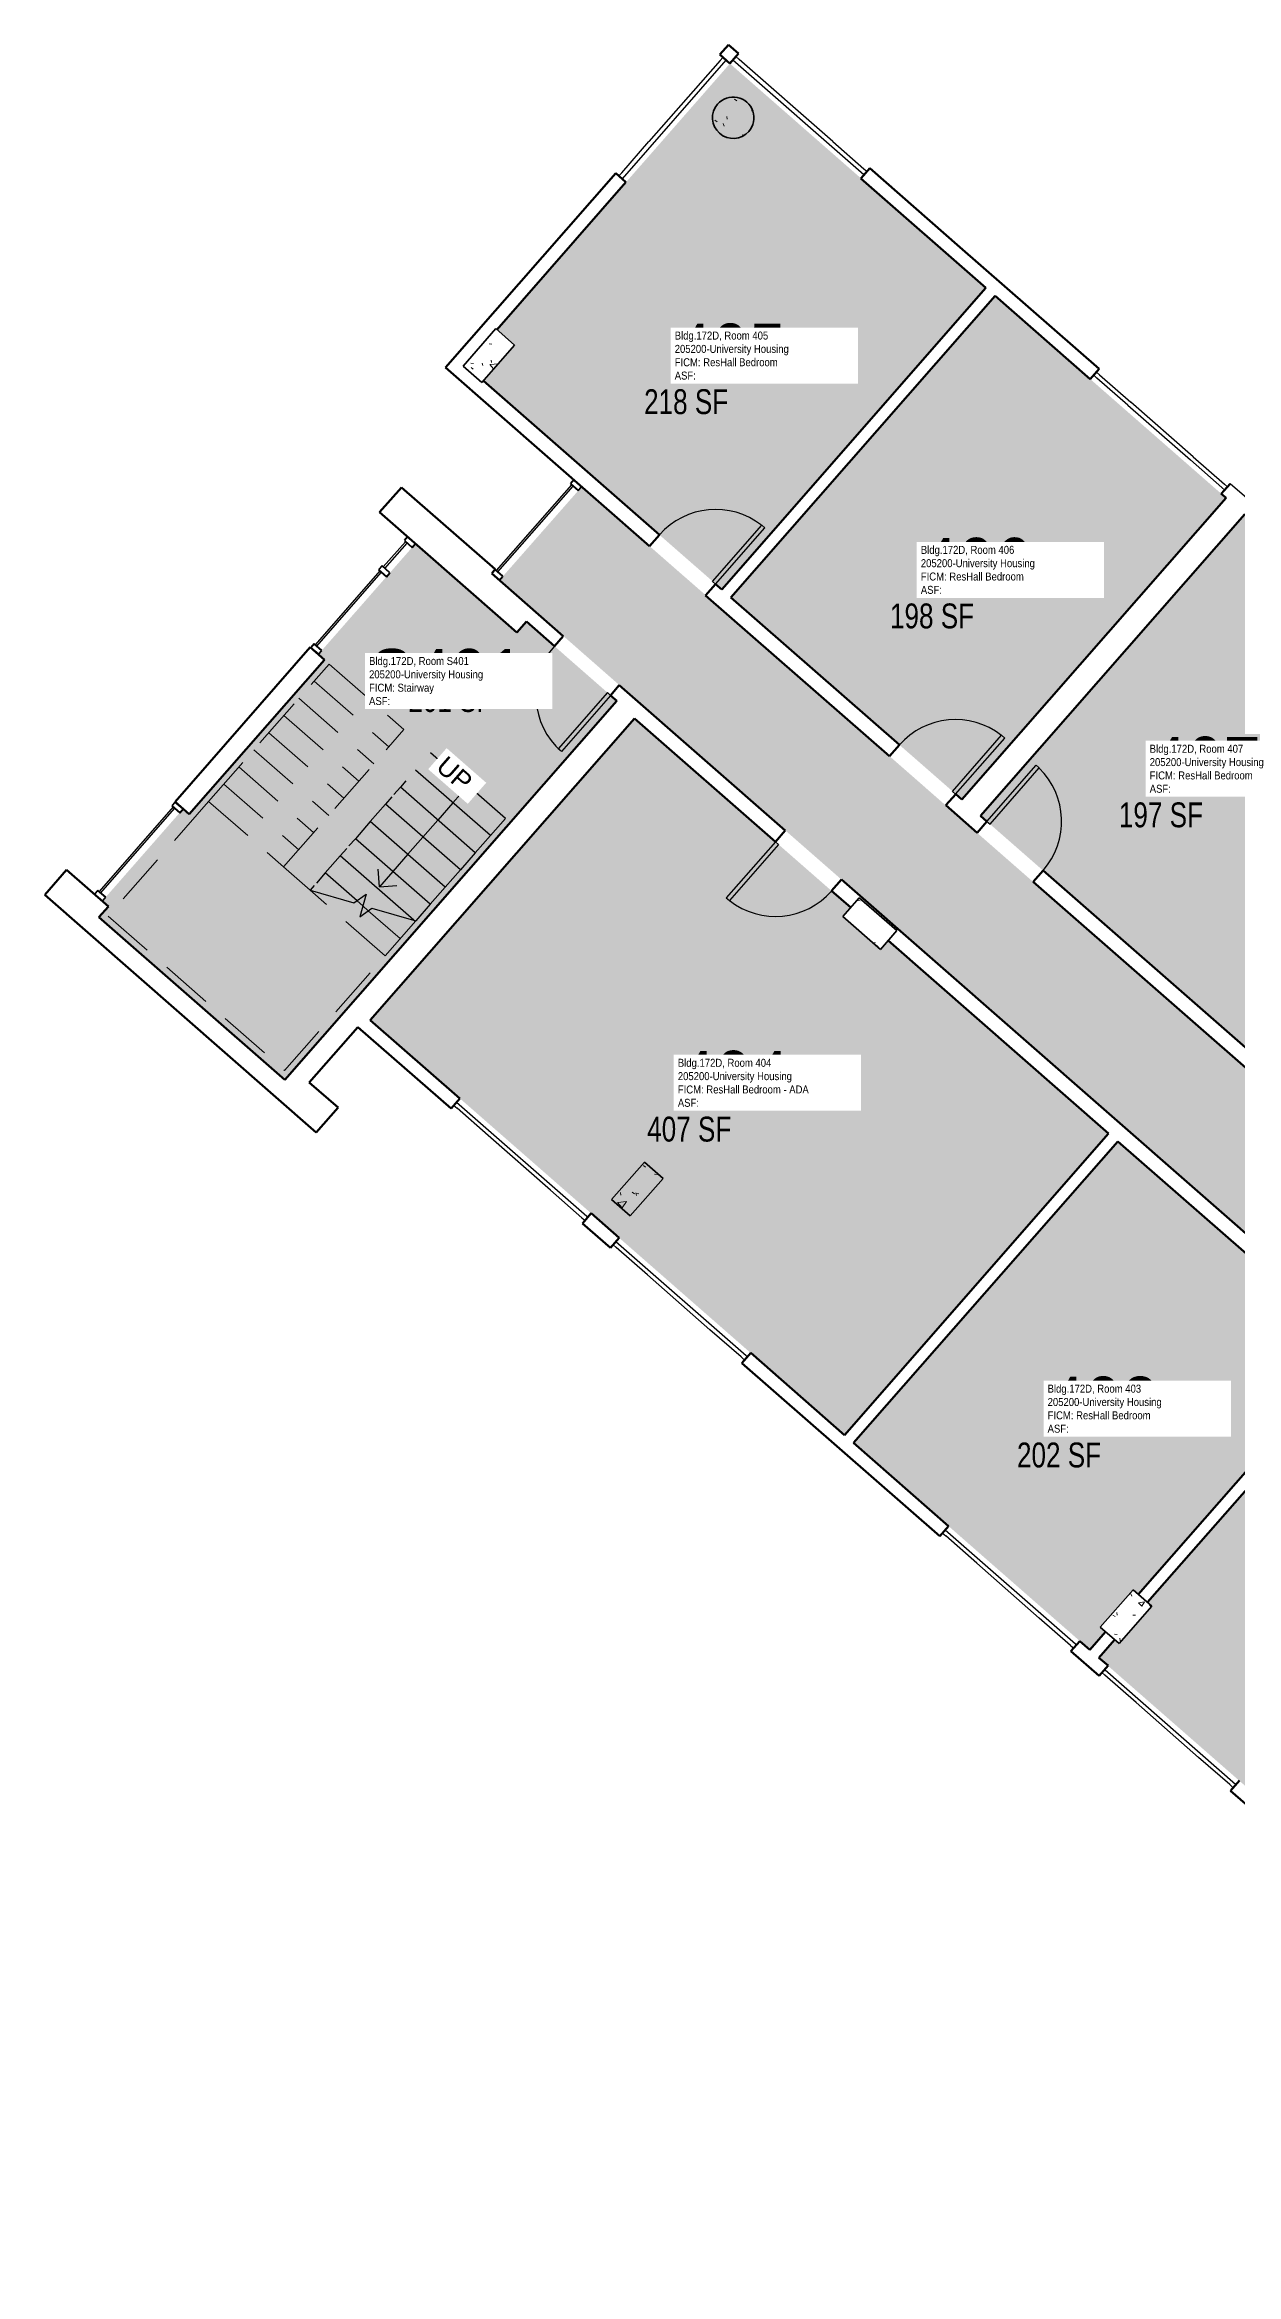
# Model space of a CAD drawing. Header units: inches. Extents: x 69237155 to 69239788, y 27657308 to 27659623.
# Drawn here: x 69237155 to 69237729, y 27658548 to 27659623 of the extents above; entities that cross this region are included whole.
import ezdxf
from ezdxf.enums import TextEntityAlignment as Align

# ---------------------------------------------------------------- set-up
doc = ezdxf.new("R2010")
doc.units = ezdxf.units.IN
doc.header["$LTSCALE"] = 100
doc.header["$MEASUREMENT"] = 0
doc.linetypes.add('DASHED2', pattern=[0.375, 0.25, -0.125])
for name, color, linetype in [('A-COLS', 5, 'CONTINUOUS'), ('A-DOOR', 2, 'CONTINUOUS'), ('A-FLOR', 3, 'CONTINUOUS'), ('A-GLAZ', 1, 'CONTINUOUS'), ('A-IDEN-RNUM', 7, 'CONTINUOUS'), ('A-IDEN-SNUM', 4, 'CONTINUOUS'), ('A-IDEN-VNUM', 4, 'CONTINUOUS'), ('A-WALL', 5, 'CONTINUOUS'), ('AREA-TEXT', 3, 'CONTINUOUS'), ('Rooms-Category-Color', 7, 'CONTINUOUS'), ('Rooms-College-Color', 7, 'CONTINUOUS'), ('Rooms-Department-Color', 7, 'CONTINUOUS'), ('Rooms-Division-Color', 7, 'CONTINUOUS'), ('Rooms-Information', 7, 'CONTINUOUS')]:
    doc.layers.add(name, color=color, linetype=linetype)
doc.styles.add('Arial', font='arial.ttf')
doc.styles.add('CP_AREA', font='arial.ttf', dxfattribs={"height": 15})
doc.styles.add('CP_ROOMSNUMBER', font='arial.ttf', dxfattribs={"height": 1})
doc.styles.add('CP_ROOMVNUMBER', font='arial.ttf', dxfattribs={"width": 0.85, "height": 0.075})
pattern_1 = [(8.793, (69237985.663, 27658391.62), (19.1337, -19.9577), [2.88, -31.68]), (313.793, (69237985.663, 27658391.62), (15.0201, 25.2405), [2.304, -25.344]), (59.244, (69237987.258, 27658389.956), (34.1539, 5.28216), [2.448, -26.924]), (4.977, (69237990.723, 27658397.397), (26.6445, -31.7803), [4.32, -47.52]), (55.429, (69237992.943, 27658394.75), (51.6444, 4.4977), [3.671, -40.386]), (309.977, (69237990.723, 27658397.397), (51.6445, 4.4976), [3.456, -38.016]), (339.793, (69237992.347, 27658393.423), (7.059, -26.7316), [2.88, -31.68]), (284.793, (69237992.347, 27658393.423), (25.3737, 14.7939), [2.304, -25.344]), (30.244, (69237992.935, 27658391.195), (32.4325, -11.93826), [2.448, -26.924]), (356.2929, (69237985.663, 27658391.619), (8.77226, 9.3093), [1.267, -23.77, 1.267, -24.461, -25.44]), (356.2929, (69237985.663, 27658391.619), (8.77226, 9.3093), [-50.765, 1.267, -24.173]), (326.2929, (69237985.663, 27658391.619), (17.57708, 4.7394), [1.267, -13.402, 1.267, -23.194, -9.696]), (326.2929, (69237985.663, 27658391.619), (17.57708, 4.7394), [-39.13, 1.267, -8.429]), (286.2929, (69237979.221, 27658397.26), (14.85184, -14.15585), [1.267, -8.333, 1.267, -28.685, -39.744]), (286.2929, (69237979.221, 27658397.26), (14.85184, -14.15585), [-39.552, 1.267, -38.477]), (276.293, (69237976.332, 27658399.79), (19.3809, -11.8611), [1.267, -11.213, 1.267, -18.624, -28.224]), (276.293, (69237976.332, 27658399.79), (19.3809, -11.8611), [-32.371, 1.267, -26.957])]

# ---------------------------------------------------------------- blocks, each defined once
blk = doc.blocks.new('Single-Flush Vision - 36_ x 84_ - 90 MIN-2696930-LEVEL 4')
at = {"layer": 'A-DOOR'}
for p, q in [((16, -3.25), (16, -39.25)), ((18, -3.25), (16, -3.25)), ((18, -3.25), (18, -39.25)), ((18, -39.25), (16, -39.25))]:
    blk.add_line(p, q, dxfattribs=at)
at = {"layer": 'A-DOOR', "lineweight": 25}
blk.add_arc((18, -3.25), 36, 180, 270, dxfattribs=at)
blk = doc.blocks.new('08_Single-Flush - 08 Door_Single-Flush  3_-0_ x 7_-0_-5934603-LEVEL 4')
at = {"layer": 'A-DOOR', "color": 7}
for p, q in [((16, 3.6), (16, 39.6)), ((18, 39.6), (16, 39.6)), ((18, 3.6), (18, 39.6)), ((18, 3.6), (16, 3.6))]:
    blk.add_line(p, q, dxfattribs=at)
at = {"layer": 'A-DOOR', "lineweight": 25}
blk.add_arc((18, 3.6), 36, 93.1847, 180, dxfattribs=at)
blk = doc.blocks.new('08_Single-Flush - 08 Door_Single-Flush  3_-0_ x 7_-0_-5934602-LEVEL 4')
at = {"layer": 'A-DOOR', "color": 7}
for p, q in [((16, -3.6), (16, -39.6)), ((18, -3.6), (16, -3.6)), ((18, -3.6), (18, -39.6)), ((18, -39.6), (16, -39.6))]:
    blk.add_line(p, q, dxfattribs=at)
at = {"layer": 'A-DOOR', "lineweight": 25}
blk.add_arc((18, -3.6), 36, 180, 266.8153, dxfattribs=at)

msp = doc.modelspace()

# ---------------------------------------------------------------- hatches: boundary and pattern name
at = {"layer": 'A-COLS', "lineweight": 5}
h = msp.add_hatch(dxfattribs=at)
h.set_pattern_fill('FP_28', color=256, angle=-41.2071, style=0, pattern_type=2)
h.set_pattern_definition([(8.793, (69237985.663, 27658391.618), (19.13368, -19.9577), [2.88, -31.68]), (313.793, (69237985.663, 27658391.618), (15.02014, 25.2405), [2.304, -25.344]), (59.244, (69237987.258, 27658389.955), (34.1539, 5.28216), [2.448, -26.924]), (4.977, (69237990.722, 27658397.396), (26.6445, -31.7803), [4.32, -47.52]), (55.429, (69237992.944, 27658394.748), (51.6444, 4.4977), [3.671, -40.386]), (309.977, (69237990.72, 27658397.396), (51.6445, 4.4976), [3.456, -38.016]), (339.793, (69237992.346, 27658393.422), (7.059, -26.7316), [2.88, -31.68]), (284.793, (69237992.346, 27658393.422), (25.37374, 14.7939), [2.304, -25.344]), (30.244, (69237992.935, 27658391.194), (32.4325, -11.93826), [2.448, -26.924]), (356.2929, (69237985.663, 27658391.618), (8.772256, 9.3093), [1.267, -23.77, 1.267, -24.461, -25.44]), (356.2929, (69237985.663, 27658391.618), (8.772256, 9.3093), [-50.765, 1.267, -24.173]), (326.2929, (69237985.663, 27658391.618), (17.57708, 4.7394), [1.267, -13.402, 1.267, -23.194, -9.696]), (326.2929, (69237985.663, 27658391.618), (17.57708, 4.7394), [-39.13, 1.267, -8.429]), (286.2929, (69237979.22, 27658397.26), (14.85184, -14.15585), [1.267, -8.333, 1.267, -28.685, -39.744]), (286.2929, (69237979.22, 27658397.26), (14.85184, -14.15585), [-39.552, 1.267, -38.477]), (276.2929, (69237976.331, 27658399.79), (19.3809, -11.8611), [1.267, -11.213, 1.267, -18.624, -28.224]), (276.2929, (69237976.331, 27658399.79), (19.3809, -11.8611), [-32.371, 1.267, -26.957])])
h.paths.add_polyline_path([(69237481.1, 27659579.5), (69237482.9, 27659578.5), (69237484.9, 27659577.9), (69237487, 27659577.7), (69237489.1, 27659578), (69237491, 27659578.6), (69237492.8, 27659579.7), (69237494.4, 27659581.1), (69237495.6, 27659582.8), (69237496.4, 27659584.7), (69237496.8, 27659586.8), (69237496.8, 27659588.9), (69237496.3, 27659590.9), (69237495.4, 27659592.8), (69237494.2, 27659594.5), (69237492.6, 27659595.9), (69237490.8, 27659596.9), (69237488.8, 27659597.5), (69237486.7, 27659597.7), (69237484.6, 27659597.5), (69237482.7, 27659596.8), (69237480.9, 27659595.7), (69237479.3, 27659594.3), (69237478.1, 27659592.6), (69237477.3, 27659590.7), (69237476.9, 27659588.6), (69237476.9, 27659586.5), (69237477.4, 27659584.5), (69237478.3, 27659582.6), (69237479.5, 27659580.9)], flags=0)
h = msp.add_hatch(dxfattribs=at)
h.set_pattern_fill('FP_29', color=256, angle=-41.2071, style=0, pattern_type=2)
h.set_pattern_definition([(8.793, (69237985.663, 27658391.619), (19.13368, -19.9577), [2.88, -31.68]), (313.793, (69237985.663, 27658391.619), (15.02014, 25.2405), [2.304, -25.344]), (59.244, (69237987.257, 27658389.955), (34.1539, 5.28216), [2.448, -26.924]), (4.977, (69237990.723, 27658397.396), (26.6445, -31.7803), [4.32, -47.52]), (55.429, (69237992.943, 27658394.748), (51.6444, 4.4977), [3.671, -40.386]), (309.977, (69237990.723, 27658397.396), (51.6445, 4.4976), [3.456, -38.016]), (339.793, (69237992.347, 27658393.422), (7.059, -26.7316), [2.88, -31.68]), (284.793, (69237992.347, 27658393.422), (25.37374, 14.7939), [2.304, -25.344]), (30.244, (69237992.935, 27658391.195), (32.4325, -11.93826), [2.448, -26.924]), (356.2929, (69237985.663, 27658391.619), (8.772256, 9.3093), [1.267, -23.77, 1.267, -24.461, -25.44]), (356.2929, (69237985.663, 27658391.619), (8.772256, 9.3093), [-50.765, 1.267, -24.173]), (326.2929, (69237985.663, 27658391.619), (17.57708, 4.7394), [1.267, -13.402, 1.267, -23.194, -9.696]), (326.2929, (69237985.663, 27658391.619), (17.57708, 4.7394), [-39.13, 1.267, -8.429]), (286.2929, (69237979.221, 27658397.26), (14.85184, -14.15585), [1.267, -8.333, 1.267, -28.685, -39.744]), (286.2929, (69237979.221, 27658397.26), (14.85184, -14.15585), [-39.552, 1.267, -38.477]), (276.2929, (69237976.332, 27658399.79), (19.3809, -11.8611), [1.267, -11.213, 1.267, -18.624, -28.224]), (276.2929, (69237976.332, 27658399.79), (19.3809, -11.8611), [-32.371, 1.267, -26.957])])
h.paths.add_polyline_path([(69237356.7, 27659467.9), (69237365.7, 27659460), (69237381.5, 27659478.1), (69237372.5, 27659486), (69237357.1, 27659468.4)], flags=0)
h = msp.add_hatch(dxfattribs=at)
h.set_pattern_fill('FP_19', color=256, angle=48.7929, style=0, pattern_type=2)
h.set_pattern_definition([(8.793, (69237985.663, 27658391.62), (19.1337, -19.9577), [2.88, -31.68]), (313.793, (69237985.663, 27658391.62), (15.0201, 25.2405), [2.304, -25.344]), (59.244, (69237987.258, 27658389.956), (34.1539, 5.28216), [2.448, -26.924]), (4.977, (69237990.723, 27658397.397), (26.6445, -31.7803), [4.32, -47.52]), (55.429, (69237992.943, 27658394.75), (51.6444, 4.4977), [3.671, -40.386]), (309.977, (69237990.723, 27658397.397), (51.6445, 4.4976), [3.456, -38.016]), (339.793, (69237992.347, 27658393.423), (7.059, -26.7316), [2.88, -31.68]), (284.793, (69237992.347, 27658393.423), (25.3737, 14.7939), [2.304, -25.344]), (30.244, (69237992.935, 27658391.195), (32.4325, -11.93826), [2.448, -26.924]), (356.2929, (69237985.663, 27658391.619), (8.77226, 9.3093), [1.267, -23.77, 1.267, -24.461, -25.44]), (356.2929, (69237985.663, 27658391.619), (8.77226, 9.3093), [-50.765, 1.267, -24.173]), (326.2929, (69237985.663, 27658391.619), (17.57708, 4.7394), [1.267, -13.402, 1.267, -23.194, -9.696]), (326.2929, (69237985.663, 27658391.619), (17.57708, 4.7394), [-39.13, 1.267, -8.429]), (286.2929, (69237979.221, 27658397.26), (14.85184, -14.15585), [1.267, -8.333, 1.267, -28.685, -39.744]), (286.2929, (69237979.221, 27658397.26), (14.85184, -14.15585), [-39.552, 1.267, -38.477]), (276.293, (69237976.332, 27658399.79), (19.3809, -11.8611), [1.267, -11.213, 1.267, -18.624, -28.224]), (276.293, (69237976.332, 27658399.79), (19.3809, -11.8611), [-32.371, 1.267, -26.957])])
h.paths.add_polyline_path([(69237557.8, 27659186.7), (69237565.7, 27659195.8), (69237547.6, 27659211.6), (69237539.7, 27659202.6), (69237543.9, 27659198.9)], flags=0)
h = msp.add_hatch(dxfattribs=at)
h.set_pattern_fill('FP_21', color=256, angle=-41.2071, style=0, pattern_type=2)
h.set_pattern_definition(pattern_1)
h.paths.add_polyline_path([(69237428.3, 27659066.2), (69237437.3, 27659058.3), (69237453.1, 27659076.3), (69237444.1, 27659084.2)], flags=0)
h = msp.add_hatch(dxfattribs=at)
h.set_pattern_fill('FP_20', color=256, angle=-41.2071, style=0, pattern_type=2)
h.set_pattern_definition(pattern_1)
h.paths.add_polyline_path([(69237663.8, 27658860), (69237672.8, 27658852.1), (69237688.6, 27658870.1), (69237679.6, 27658878)], flags=0)
at = {"layer": 'Rooms-Category-Color', "true_color": 0x728ef3}
for points in [[(69237608.7, 27659505.7), (69237485.3, 27659613.8), (69237373, 27659485.5), (69237381.5, 27659478.1), (69237366.5, 27659460.9), (69237412.6, 27659420.5), (69237414.6, 27659418.8), (69237416.7, 27659416.9), (69237481.4, 27659360.3)], [(69237724.4, 27659404.4), (69237613.1, 27659501.8), (69237485.8, 27659356.4), (69237597.1, 27659259), (69237717, 27659395.9)], [(69237826.6, 27659314.9), (69237733.4, 27659396.5), (69237726, 27659388), (69237606.1, 27659251.1), (69237735, 27659138.3), (69237796.9, 27659209), (69237761.2, 27659240.2)], [(69237540.5, 27658952.6), (69237667.8, 27659098), (69237561.6, 27659191.1), (69237557.8, 27659186.7), (69237539.7, 27659202.6), (69237543.5, 27659206.9), (69237439.3, 27659298.1), (69237319.4, 27659161.2), (69237312, 27659152.7)], [(69237672.2, 27659094.1), (69237544.9, 27658948.8), (69237658.7, 27658849.1), (69237666.3, 27658857.8), (69237663.8, 27658860), (69237679.6, 27658878), (69237682.1, 27658875.8), (69237771, 27658977.4), (69237768.5, 27658979.6), (69237783.5, 27658996.7)], [(69237670.7, 27658853.9), (69237663.1, 27658845.2), (69237794, 27658730.6), (69237855.8, 27658801.2), (69237819.7, 27658832.8), (69237885.2, 27658907.7), (69237792.5, 27658988.8), (69237777.5, 27658971.7), (69237775.5, 27658973.5), (69237686.5, 27658872), (69237688.6, 27658870.1), (69237672.8, 27658852.1)]]:
    msp.add_hatch(color=171, dxfattribs=at).paths.add_polyline_path(points)
at = {"layer": 'Rooms-Category-Color', "true_color": 0xadadad}
for points in [[(69237391.5, 27659349.7), (69237439.6, 27659307.5), (69237548.3, 27659212.3), (69237566.3, 27659196.5), (69237674.8, 27659101.5), (69237788.3, 27659002.2), (69237793, 27658998), (69237892.2, 27658911.2), (69238025.8, 27658794.2), (69238028.3, 27658792), (69238029, 27658791.4), (69238064.6, 27658760.2), (69238182.1, 27658657.3), (69238217.9, 27658625.9), (69238270.3, 27658580.1), (69238307, 27658548), (69238346.5, 27658593.1), (69238303.5, 27658630.8), (69238203.4, 27658718.5), (69238067.6, 27658837.4), (69237967.8, 27658924.7), (69237836.6, 27659039.6), (69237836.4, 27659039.8), (69237836.4, 27659039.8), (69237832, 27659043.6), (69237732.4, 27659130.9), (69237596.8, 27659249.6), (69237478.9, 27659352.9), (69237413.8, 27659409.8), (69237412.2, 27659407.9), (69237375.9, 27659366.6), (69237374.3, 27659364.7), (69237384.5, 27659355.7)], [(69237430.8, 27659306.6), (69237387.2, 27659344.8), (69237382.6, 27659339.6), (69237375.7, 27659345.6), (69237333.7, 27659382.3), (69237287, 27659329), (69237289.9, 27659326.4), (69237224.7, 27659251.9), (69237221.8, 27659254.5), (69237182.8, 27659210), (69237185.8, 27659207.4), (69237181.2, 27659202.3), (69237270.8, 27659123.9), (69237300.8, 27659158.2), (69237303, 27659160.6), (69237303, 27659160.7), (69237310.4, 27659169.1)]]:
    msp.add_hatch(color=253, dxfattribs=at).paths.add_polyline_path(points)
at = {"layer": 'Rooms-College-Color', "true_color": 0xadadad}
for points in [[(69237608.7, 27659505.7), (69237485.3, 27659613.8), (69237373, 27659485.5), (69237381.5, 27659478.1), (69237366.5, 27659460.9), (69237412.6, 27659420.5), (69237414.6, 27659418.8), (69237416.7, 27659416.9), (69237481.4, 27659360.3)], [(69237724.4, 27659404.4), (69237613.1, 27659501.8), (69237485.8, 27659356.4), (69237597.1, 27659259), (69237717, 27659395.9)], [(69237391.5, 27659349.7), (69237439.6, 27659307.5), (69237548.3, 27659212.3), (69237566.3, 27659196.5), (69237674.8, 27659101.5), (69237788.3, 27659002.2), (69237793, 27658998), (69237892.2, 27658911.2), (69238025.8, 27658794.2), (69238028.3, 27658792), (69238029, 27658791.4), (69238064.6, 27658760.2), (69238182.1, 27658657.3), (69238217.9, 27658625.9), (69238270.3, 27658580.1), (69238307, 27658548), (69238346.5, 27658593.1), (69238303.5, 27658630.8), (69238203.4, 27658718.5), (69238067.6, 27658837.4), (69237967.8, 27658924.7), (69237836.6, 27659039.6), (69237836.4, 27659039.8), (69237836.4, 27659039.8), (69237832, 27659043.6), (69237732.4, 27659130.9), (69237596.8, 27659249.6), (69237478.9, 27659352.9), (69237413.8, 27659409.8), (69237412.2, 27659407.9), (69237375.9, 27659366.6), (69237374.3, 27659364.7), (69237384.5, 27659355.7)], [(69237826.6, 27659314.9), (69237733.4, 27659396.5), (69237726, 27659388), (69237606.1, 27659251.1), (69237735, 27659138.3), (69237796.9, 27659209), (69237761.2, 27659240.2)], [(69237430.8, 27659306.6), (69237387.2, 27659344.8), (69237382.6, 27659339.6), (69237375.7, 27659345.6), (69237333.7, 27659382.3), (69237287, 27659329), (69237289.9, 27659326.4), (69237224.7, 27659251.9), (69237221.8, 27659254.5), (69237182.8, 27659210), (69237185.8, 27659207.4), (69237181.2, 27659202.3), (69237270.8, 27659123.9), (69237300.8, 27659158.2), (69237303, 27659160.6), (69237303, 27659160.7), (69237310.4, 27659169.1)], [(69237540.5, 27658952.6), (69237667.8, 27659098), (69237561.6, 27659191.1), (69237557.8, 27659186.7), (69237539.7, 27659202.6), (69237543.5, 27659206.9), (69237439.3, 27659298.1), (69237319.4, 27659161.2), (69237312, 27659152.7)], [(69237672.2, 27659094.1), (69237544.9, 27658948.8), (69237658.7, 27658849.1), (69237666.3, 27658857.8), (69237663.8, 27658860), (69237679.6, 27658878), (69237682.1, 27658875.8), (69237771, 27658977.4), (69237768.5, 27658979.6), (69237783.5, 27658996.7)], [(69237670.7, 27658853.9), (69237663.1, 27658845.2), (69237794, 27658730.6), (69237855.8, 27658801.2), (69237819.7, 27658832.8), (69237885.2, 27658907.7), (69237792.5, 27658988.8), (69237777.5, 27658971.7), (69237775.5, 27658973.5), (69237686.5, 27658872), (69237688.6, 27658870.1), (69237672.8, 27658852.1)]]:
    msp.add_hatch(color=253, dxfattribs=at).paths.add_polyline_path(points)
at = {"layer": 'Rooms-Department-Color', "true_color": 0x604aed}
for points in [[(69237608.7, 27659505.7), (69237485.3, 27659613.8), (69237373, 27659485.5), (69237381.5, 27659478.1), (69237366.5, 27659460.9), (69237412.6, 27659420.5), (69237414.6, 27659418.8), (69237416.7, 27659416.9), (69237481.4, 27659360.3)], [(69237724.4, 27659404.4), (69237613.1, 27659501.8), (69237485.8, 27659356.4), (69237597.1, 27659259), (69237717, 27659395.9)], [(69237826.6, 27659314.9), (69237733.4, 27659396.5), (69237726, 27659388), (69237606.1, 27659251.1), (69237735, 27659138.3), (69237796.9, 27659209), (69237761.2, 27659240.2)], [(69237540.5, 27658952.6), (69237667.8, 27659098), (69237561.6, 27659191.1), (69237557.8, 27659186.7), (69237539.7, 27659202.6), (69237543.5, 27659206.9), (69237439.3, 27659298.1), (69237319.4, 27659161.2), (69237312, 27659152.7)], [(69237672.2, 27659094.1), (69237544.9, 27658948.8), (69237658.7, 27658849.1), (69237666.3, 27658857.8), (69237663.8, 27658860), (69237679.6, 27658878), (69237682.1, 27658875.8), (69237771, 27658977.4), (69237768.5, 27658979.6), (69237783.5, 27658996.7)], [(69237670.7, 27658853.9), (69237663.1, 27658845.2), (69237794, 27658730.6), (69237855.8, 27658801.2), (69237819.7, 27658832.8), (69237885.2, 27658907.7), (69237792.5, 27658988.8), (69237777.5, 27658971.7), (69237775.5, 27658973.5), (69237686.5, 27658872), (69237688.6, 27658870.1), (69237672.8, 27658852.1)]]:
    msp.add_hatch(color=173, dxfattribs=at).paths.add_polyline_path(points)
at = {"layer": 'Rooms-Department-Color', "true_color": 0xacacac}
for points in [[(69237391.5, 27659349.7), (69237439.6, 27659307.5), (69237548.3, 27659212.3), (69237566.3, 27659196.5), (69237674.8, 27659101.5), (69237788.3, 27659002.2), (69237793, 27658998), (69237892.2, 27658911.2), (69238025.8, 27658794.2), (69238028.3, 27658792), (69238029, 27658791.4), (69238064.6, 27658760.2), (69238182.1, 27658657.3), (69238217.9, 27658625.9), (69238270.3, 27658580.1), (69238307, 27658548), (69238346.5, 27658593.1), (69238303.5, 27658630.8), (69238203.4, 27658718.5), (69238067.6, 27658837.4), (69237967.8, 27658924.7), (69237836.6, 27659039.6), (69237836.4, 27659039.8), (69237836.4, 27659039.8), (69237832, 27659043.6), (69237732.4, 27659130.9), (69237596.8, 27659249.6), (69237478.9, 27659352.9), (69237413.8, 27659409.8), (69237412.2, 27659407.9), (69237375.9, 27659366.6), (69237374.3, 27659364.7), (69237384.5, 27659355.7)], [(69237430.8, 27659306.6), (69237387.2, 27659344.8), (69237382.6, 27659339.6), (69237375.7, 27659345.6), (69237333.7, 27659382.3), (69237287, 27659329), (69237289.9, 27659326.4), (69237224.7, 27659251.9), (69237221.8, 27659254.5), (69237182.8, 27659210), (69237185.8, 27659207.4), (69237181.2, 27659202.3), (69237270.8, 27659123.9), (69237300.8, 27659158.2), (69237303, 27659160.6), (69237303, 27659160.7), (69237310.4, 27659169.1)]]:
    msp.add_hatch(color=253, dxfattribs=at).paths.add_polyline_path(points)
at = {"layer": 'Rooms-Division-Color', "true_color": 0x604aed}
for points in [[(69237608.7, 27659505.7), (69237485.3, 27659613.8), (69237373, 27659485.5), (69237381.5, 27659478.1), (69237366.5, 27659460.9), (69237412.6, 27659420.5), (69237414.6, 27659418.8), (69237416.7, 27659416.9), (69237481.4, 27659360.3)], [(69237724.4, 27659404.4), (69237613.1, 27659501.8), (69237485.8, 27659356.4), (69237597.1, 27659259), (69237717, 27659395.9)], [(69237826.6, 27659314.9), (69237733.4, 27659396.5), (69237726, 27659388), (69237606.1, 27659251.1), (69237735, 27659138.3), (69237796.9, 27659209), (69237761.2, 27659240.2)], [(69237540.5, 27658952.6), (69237667.8, 27659098), (69237561.6, 27659191.1), (69237557.8, 27659186.7), (69237539.7, 27659202.6), (69237543.5, 27659206.9), (69237439.3, 27659298.1), (69237319.4, 27659161.2), (69237312, 27659152.7)], [(69237672.2, 27659094.1), (69237544.9, 27658948.8), (69237658.7, 27658849.1), (69237666.3, 27658857.8), (69237663.8, 27658860), (69237679.6, 27658878), (69237682.1, 27658875.8), (69237771, 27658977.4), (69237768.5, 27658979.6), (69237783.5, 27658996.7)], [(69237670.7, 27658853.9), (69237663.1, 27658845.2), (69237794, 27658730.6), (69237855.8, 27658801.2), (69237819.7, 27658832.8), (69237885.2, 27658907.7), (69237792.5, 27658988.8), (69237777.5, 27658971.7), (69237775.5, 27658973.5), (69237686.5, 27658872), (69237688.6, 27658870.1), (69237672.8, 27658852.1)]]:
    msp.add_hatch(color=173, dxfattribs=at).paths.add_polyline_path(points)
at = {"layer": 'Rooms-Division-Color', "true_color": 0xadadad}
for points in [[(69237391.5, 27659349.7), (69237439.6, 27659307.5), (69237548.3, 27659212.3), (69237566.3, 27659196.5), (69237674.8, 27659101.5), (69237788.3, 27659002.2), (69237793, 27658998), (69237892.2, 27658911.2), (69238025.8, 27658794.2), (69238028.3, 27658792), (69238029, 27658791.4), (69238064.6, 27658760.2), (69238182.1, 27658657.3), (69238217.9, 27658625.9), (69238270.3, 27658580.1), (69238307, 27658548), (69238346.5, 27658593.1), (69238303.5, 27658630.8), (69238203.4, 27658718.5), (69238067.6, 27658837.4), (69237967.8, 27658924.7), (69237836.6, 27659039.6), (69237836.4, 27659039.8), (69237836.4, 27659039.8), (69237832, 27659043.6), (69237732.4, 27659130.9), (69237596.8, 27659249.6), (69237478.9, 27659352.9), (69237413.8, 27659409.8), (69237412.2, 27659407.9), (69237375.9, 27659366.6), (69237374.3, 27659364.7), (69237384.5, 27659355.7)], [(69237430.8, 27659306.6), (69237387.2, 27659344.8), (69237382.6, 27659339.6), (69237375.7, 27659345.6), (69237333.7, 27659382.3), (69237287, 27659329), (69237289.9, 27659326.4), (69237224.7, 27659251.9), (69237221.8, 27659254.5), (69237182.8, 27659210), (69237185.8, 27659207.4), (69237181.2, 27659202.3), (69237270.8, 27659123.9), (69237300.8, 27659158.2), (69237303, 27659160.6), (69237303, 27659160.7), (69237310.4, 27659169.1)]]:
    msp.add_hatch(color=253, dxfattribs=at).paths.add_polyline_path(points)

# ---------------------------------------------------------------- linework, layer by layer
at = {"layer": 'A-COLS', "lineweight": 35}
for p, q in [((69237372.5, 27659486), (69237356.7, 27659467.9)), ((69237381.5, 27659478.1), (69237372.5, 27659486)), ((69237365.7, 27659460), (69237381.5, 27659478.1)), ((69237356.7, 27659467.9), (69237365.7, 27659460)), ((69237547.6, 27659211.6), (69237539.7, 27659202.6)), ((69237565.7, 27659195.8), (69237547.6, 27659211.6)), ((69237539.7, 27659202.6), (69237557.8, 27659186.7)), ((69237557.8, 27659186.7), (69237565.7, 27659195.8)), ((69237444.1, 27659084.2), (69237428.3, 27659066.2)), ((69237437.3, 27659058.3), (69237453.1, 27659076.3)), ((69237453.1, 27659076.3), (69237444.1, 27659084.2)), ((69237428.3, 27659066.2), (69237437.3, 27659058.3)), ((69237679.6, 27658878), (69237663.8, 27658860)), ((69237688.6, 27658870.1), (69237679.6, 27658878)), ((69237672.8, 27658852.1), (69237688.6, 27658870.1)), ((69237663.8, 27658860), (69237672.8, 27658852.1))]:
    msp.add_line(p, q, dxfattribs=at)
for start, end in [(138.7929, 318.7929), (318.7929, 138.7929)]:
    msp.add_arc((69237486.9, 27659587.7), 10, start, end, dxfattribs=at)
at = {"layer": 'A-FLOR', "linetype": 'DASHED2', "lineweight": 5}
for p, q in [((69237234.1, 27659258.1), (69237292.1, 27659324.3)), ((69237292.1, 27659324.3), (69237328.2, 27659292.7)), ((69237284.9, 27659316.1), (69237321, 27659284.4)), ((69237277.6, 27659307.8), (69237313.7, 27659276.2)), ((69237263.1, 27659291.2), (69237299.2, 27659259.6)), ((69237270.2, 27659226.5), (69237328.2, 27659292.7)), ((69237270.4, 27659299.5), (69237306.5, 27659267.9)), ((69237255.9, 27659283), (69237292, 27659251.3)), ((69237248.6, 27659274.7), (69237284.7, 27659243.1)), ((69237241.4, 27659266.4), (69237277.5, 27659234.8)), ((69237234.1, 27659258.1), (69237185.7, 27659202.8)), ((69237234.1, 27659258.1), (69237270.2, 27659226.5)), ((69237283, 27659215.3), (69237270.2, 27659226.5)), ((69237319.1, 27659183.7), (69237283, 27659215.3)), ((69237308.4, 27659207.7), (69237305.6, 27659210.2)), ((69237326.4, 27659192), (69237311, 27659205.4)), ((69237185.7, 27659202.8), (69237270.7, 27659128.4)), ((69237333.9, 27659200.5), (69237319.1, 27659183.7)), ((69237333.6, 27659200.2), (69237333, 27659200.8)), ((69237270.7, 27659128.4), (69237319.1, 27659183.7))]:
    msp.add_line(p, q, dxfattribs=at)
at = {"layer": 'A-FLOR'}
for p, q in [((69237377.1, 27659249.9), (69237341, 27659281.5)), ((69237369.9, 27659241.6), (69237333.8, 27659273.2)), ((69237322.4, 27659260.3), (69237319.3, 27659256.7)), ((69237326.5, 27659265), (69237323.4, 27659261.4)), ((69237329.2, 27659268), (69237326.5, 27659265)), ((69237362.6, 27659233.3), (69237326.5, 27659265)), ((69237359.1, 27659265.7), (69237351.8, 27659257.4)), ((69237312, 27659248.4), (69237304.8, 27659240.1)), ((69237319.3, 27659256.7), (69237312, 27659248.4)), ((69237348.1, 27659216.8), (69237312, 27659248.4)), ((69237355.4, 27659225.1), (69237319.3, 27659256.7)), ((69237344.6, 27659249.1), (69237337.3, 27659240.9)), ((69237351.8, 27659257.4), (69237344.6, 27659249.1)), ((69237377.1, 27659249.9), (69237369.9, 27659241.6)), ((69237304.8, 27659240.1), (69237301.6, 27659236.6)), ((69237340.9, 27659208.5), (69237304.8, 27659240.1)), ((69237337.3, 27659240.9), (69237330.1, 27659232.6)), ((69237369.9, 27659241.6), (69237362.6, 27659233.3)), ((69237297.5, 27659231.9), (69237290.3, 27659223.6)), ((69237300.7, 27659235.4), (69237297.5, 27659231.9)), ((69237333, 27659200.8), (69237297.5, 27659231.9)), ((69237330.1, 27659232.6), (69237322.8, 27659224.3)), ((69237362.6, 27659233.3), (69237355.4, 27659225.1)), ((69237285, 27659217.6), (69237283, 27659215.3)), ((69237290.3, 27659223.6), (69237286, 27659218.7)), ((69237305.6, 27659210.2), (69237290.3, 27659223.6)), ((69237316.4, 27659216.9), (69237315.8, 27659225.4)), ((69237322.8, 27659224.3), (69237316.4, 27659216.9)), ((69237316.4, 27659216.9), (69237324.8, 27659217.5)), ((69237348.1, 27659216.8), (69237340.9, 27659208.5)), ((69237355.4, 27659225.1), (69237348.1, 27659216.8)), ((69237283, 27659215.3), (69237304.1, 27659209.2)), ((69237304.1, 27659209.2), (69237310, 27659213.3)), ((69237310, 27659213.3), (69237306.9, 27659202.5)), ((69237306.9, 27659202.5), (69237312.8, 27659206.7)), ((69237311, 27659205.4), (69237308.4, 27659207.7)), ((69237312.8, 27659206.7), (69237333.9, 27659200.5)), ((69237340.9, 27659208.5), (69237333.9, 27659200.5))]:
    msp.add_line(p, q, dxfattribs=at)
at = {"layer": 'A-GLAZ'}
for p, q in [((69237483.4, 27659615.4), (69237433.3, 27659558.3)), ((69237480.6, 27659615.3), (69237446.3, 27659576.2)), ((69237480.6, 27659615.3), (69237481.9, 27659616.8)), ((69237483.4, 27659615.5), (69237483.4, 27659615.4)), ((69237549.9, 27659560.1), (69237486.7, 27659615.5)), ((69237488.2, 27659617.2), (69237489.7, 27659615.8)), ((69237534.9, 27659576.3), (69237489.7, 27659615.8)), ((69237433.2, 27659561.1), (69237446.3, 27659576.2)), ((69237534.9, 27659576.3), (69237549.9, 27659563.1)), ((69237431.8, 27659559.6), (69237433.2, 27659561.1)), ((69237549.9, 27659563.1), (69237551.4, 27659561.8)), ((69237662.1, 27659462.2), (69237660.6, 27659463.6)), ((69237661.9, 27659465.1), (69237663.4, 27659463.7)), ((69237663.4, 27659463.7), (69237678.5, 27659450.6)), ((69237677.1, 27659449.1), (69237662.1, 27659462.2)), ((69237677.1, 27659449.1), (69237707.2, 27659422.7)), ((69237708.6, 27659424.2), (69237678.5, 27659450.6)), ((69237722.3, 27659409.5), (69237707.2, 27659422.7)), ((69237708.6, 27659424.2), (69237723.6, 27659411)), ((69237409, 27659410.7), (69237372.7, 27659369.4)), ((69237373.5, 27659368.7), (69237409.7, 27659410.1)), ((69237409.7, 27659410.1), (69237409, 27659410.7)), ((69237723.8, 27659408.2), (69237722.3, 27659409.5)), ((69237723.6, 27659411), (69237725.1, 27659409.7)), ((69237328.9, 27659383.3), (69237318.2, 27659371.1)), ((69237319, 27659370.4), (69237329.7, 27659382.6)), ((69237329.7, 27659382.6), (69237328.9, 27659383.3)), ((69237316.6, 27659369.2), (69237285.5, 27659333.6)), ((69237286.2, 27659333), (69237317.3, 27659368.5)), ((69237317.3, 27659368.5), (69237316.6, 27659369.2)), ((69237318.2, 27659371.1), (69237319, 27659370.4)), ((69237372.7, 27659369.4), (69237373.5, 27659368.7)), ((69237285.5, 27659333.6), (69237286.2, 27659333)), ((69237217, 27659255.4), (69237181.3, 27659214.7)), ((69237182.1, 27659214), (69237217.7, 27659254.7)), ((69237217.7, 27659254.7), (69237217, 27659255.4)), ((69237181.3, 27659214.7), (69237182.1, 27659214)), ((69237352.3, 27659111.5), (69237353.8, 27659110.2)), ((69237416.4, 27659058), (69237353.6, 27659113)), ((69237368.8, 27659097), (69237353.8, 27659110.2)), ((69237398.9, 27659070.6), (69237368.8, 27659097)), ((69237414, 27659057.4), (69237398.9, 27659070.6)), ((69237414, 27659057.4), (69237415.5, 27659056.1)), ((69237416.8, 27659057.6), (69237416.4, 27659058)), ((69237429, 27659044.3), (69237430.5, 27659043)), ((69237493.1, 27658990.8), (69237430.3, 27659045.8)), ((69237445.6, 27659029.8), (69237430.5, 27659043)), ((69237475.7, 27659003.4), (69237445.6, 27659029.8)), ((69237490.7, 27658990.3), (69237475.7, 27659003.4)), ((69237490.7, 27658990.3), (69237492.2, 27658988.9)), ((69237493.5, 27658990.4), (69237493.1, 27658990.8)), ((69237587.8, 27658905.3), (69237589.3, 27658904)), ((69237651.9, 27658851.8), (69237589.1, 27658906.8)), ((69237604.3, 27658890.8), (69237589.3, 27658904)), ((69237634.4, 27658864.4), (69237604.3, 27658890.8)), ((69237649.5, 27658851.2), (69237634.4, 27658864.4)), ((69237649.5, 27658851.2), (69237651, 27658849.9)), ((69237652.3, 27658851.4), (69237651.9, 27658851.8)), ((69237666.2, 27658839.2), (69237665.8, 27658839.6)), ((69237664.5, 27658838.1), (69237666, 27658836.8)), ((69237681.1, 27658823.6), (69237666, 27658836.8)), ((69237729, 27658784.2), (69237666.2, 27658839.2)), ((69237711.1, 27658797.2), (69237681.1, 27658823.6)), ((69237726.2, 27658784.1), (69237711.1, 27658797.2)), ((69237726.2, 27658784.1), (69237727.7, 27658782.7)), ((69237727.7, 27658782.7), (69237729, 27658784.2))]:
    msp.add_line(p, q, dxfattribs=at)
at = {"layer": 'A-GLAZ', "lineweight": 40, "extrusion": (0, 0, -1)}
for p, q in [((69237410.1, 27659413.1), (69237408.4, 27659411.2)), ((69237408.4, 27659411.2), (69237412.2, 27659407.9)), ((69237413.8, 27659409.8), (69237410.1, 27659413.1)), ((69237412.2, 27659407.9), (69237413.8, 27659409.8)), ((69237317.7, 27659371.6), (69237316, 27659369.7)), ((69237316, 27659369.7), (69237319.8, 27659366.4)), ((69237321.4, 27659368.3), (69237317.7, 27659371.6)), ((69237319.8, 27659366.4), (69237321.4, 27659368.3)), ((69237284.9, 27659334.1), (69237283.3, 27659332.2)), ((69237288.7, 27659330.8), (69237284.9, 27659334.1)), ((69237283.3, 27659332.2), (69237287, 27659329)), ((69237287, 27659329), (69237288.7, 27659330.8)), ((69237180.7, 27659215.2), (69237179.1, 27659213.3)), ((69237179.1, 27659213.3), (69237182.8, 27659210)), ((69237184.5, 27659211.9), (69237180.7, 27659215.2)), ((69237182.8, 27659210), (69237184.5, 27659211.9))]:
    msp.add_line(p, q, dxfattribs=at)
at = {"layer": 'A-GLAZ', "lineweight": 40}
for p, q in [((69237330, 27659385.7), (69237328.4, 27659383.8)), ((69237328.4, 27659383.8), (69237332.1, 27659380.5)), ((69237331, 27659384.8), (69237330, 27659385.7)), ((69237332.1, 27659380.5), (69237333.7, 27659382.3)), ((69237372.2, 27659369.9), (69237370.5, 27659368)), ((69237370.5, 27659368), (69237374.3, 27659364.7)), ((69237375.9, 27659366.6), (69237372.2, 27659369.9)), ((69237374.3, 27659364.7), (69237375.9, 27659366.6)), ((69237218, 27659257.8), (69237216.4, 27659255.9)), ((69237216.4, 27659255.9), (69237220.2, 27659252.6)), ((69237221.8, 27659254.5), (69237218, 27659257.8)), ((69237220.2, 27659252.6), (69237221.8, 27659254.5))]:
    msp.add_line(p, q, dxfattribs=at)
at = {"layer": 'A-WALL', "lineweight": 50}
for p, q in [((69237484.6, 27659622.9), (69237480.4, 27659618.1)), ((69237480.4, 27659618.1), (69237485.3, 27659613.8)), ((69237489.5, 27659618.7), (69237484.6, 27659622.9)), ((69237485.3, 27659613.8), (69237489.5, 27659618.7)), ((69237485.3, 27659613.8), (69237485.4, 27659614)), ((69237430.3, 27659560.9), (69237348.3, 27659467.2)), ((69237435.2, 27659556.6), (69237430.3, 27659560.9)), ((69237552.7, 27659563.3), (69237548.6, 27659558.6)), ((69237596.1, 27659525.3), (69237552.7, 27659563.3)), ((69237373, 27659485.5), (69237435.2, 27659556.6)), ((69237548.6, 27659558.6), (69237548.4, 27659558.4)), ((69237548.4, 27659558.4), (69237608.7, 27659505.7)), ((69237663.2, 27659466.6), (69237596.1, 27659525.3)), ((69237608.7, 27659505.7), (69237481.4, 27659360.3)), ((69237485.8, 27659356.4), (69237613.1, 27659501.8)), ((69237613.1, 27659501.8), (69237658.9, 27659461.7)), ((69237348.3, 27659467.2), (69237446.5, 27659381.2)), ((69237658.9, 27659461.7), (69237663.2, 27659466.6)), ((69237451.3, 27659386.6), (69237366.5, 27659460.9)), ((69237327.1, 27659409.5), (69237316.5, 27659397.5)), ((69237372.2, 27659370), (69237327.1, 27659409.5)), ((69237726.4, 27659411.2), (69237722.1, 27659406.3)), ((69237724.4, 27659404.4), (69237597.1, 27659259)), ((69237722.1, 27659406.3), (69237724.4, 27659404.4)), ((69237316.5, 27659397.5), (69237376.1, 27659345.3)), ((69237606.1, 27659251.1), (69237733.4, 27659396.5)), ((69237446.5, 27659381.2), (69237451.3, 27659386.6)), ((69237372.2, 27659370), (69237370.5, 27659368)), ((69237405, 27659337.8), (69237370.5, 27659368)), ((69237478.4, 27659362.9), (69237473.6, 27659357.4)), ((69237473.6, 27659357.4), (69237562.2, 27659279.9)), ((69237481.4, 27659360.3), (69237478.4, 27659362.9)), ((69237567, 27659285.3), (69237485.8, 27659356.4)), ((69237376.1, 27659345.3), (69237382.6, 27659339.6)), ((69237382.6, 27659339.6), (69237387.2, 27659344.8)), ((69237387.2, 27659344.8), (69237400.7, 27659332.9)), ((69237400.7, 27659332.9), (69237405, 27659337.8)), ((69237283.1, 27659332.4), (69237217.9, 27659257.9)), ((69237224.7, 27659251.9), (69237289.9, 27659326.4)), ((69237289.9, 27659326.4), (69237283.1, 27659332.4)), ((69237432, 27659314.1), (69237427.8, 27659309.2)), ((69237512, 27659244.1), (69237432, 27659314.1)), ((69237430.8, 27659306.6), (69237270.8, 27659123.9)), ((69237427.8, 27659309.2), (69237430.8, 27659306.6)), ((69237312, 27659152.7), (69237439.3, 27659298.1)), ((69237439.3, 27659298.1), (69237507.2, 27659238.6)), ((69237562.2, 27659279.9), (69237567, 27659285.3)), ((69237594.1, 27659261.6), (69237589.3, 27659256.2)), ((69237597.1, 27659259), (69237594.1, 27659261.6)), ((69237217.9, 27659257.9), (69237224.7, 27659251.9)), ((69237589.3, 27659256.2), (69237604.4, 27659243)), ((69237604.4, 27659243), (69237609.1, 27659248.4)), ((69237609.1, 27659248.4), (69237606.1, 27659251.1)), ((69237507.2, 27659238.6), (69237512, 27659244.1)), ((69237165.6, 27659225.1), (69237155.1, 27659213.1)), ((69237185.8, 27659207.4), (69237165.6, 27659225.1)), ((69237539.1, 27659220.4), (69237534.3, 27659214.9)), ((69237758.2, 27659028.5), (69237539.1, 27659220.4)), ((69237636.2, 27659224.7), (69237631.4, 27659219.3)), ((69237631.4, 27659219.3), (69237799.7, 27659071.9)), ((69237735, 27659138.3), (69237636.2, 27659224.7)), ((69237155.1, 27659213.1), (69237285.9, 27659098.5)), ((69237181.2, 27659202.3), (69237185.8, 27659207.4)), ((69237534.3, 27659214.9), (69237543.5, 27659206.9)), ((69237270.8, 27659123.9), (69237181.2, 27659202.3)), ((69237561.6, 27659191.1), (69237667.8, 27659098)), ((69237355.2, 27659114.9), (69237312, 27659152.7)), ((69237282.6, 27659122.6), (69237306, 27659149.3)), ((69237306, 27659149.3), (69237351, 27659110)), ((69237296.5, 27659110.5), (69237282.6, 27659122.6)), ((69237285.9, 27659098.5), (69237296.5, 27659110.5)), ((69237351, 27659110), (69237355.2, 27659114.9)), ((69237667.8, 27659098), (69237540.5, 27658952.6)), ((69237544.9, 27658948.8), (69237672.2, 27659094.1)), ((69237672.2, 27659094.1), (69237753.4, 27659023.1)), ((69237418.4, 27659059.5), (69237414.2, 27659054.6)), ((69237414.2, 27659054.6), (69237427.7, 27659042.8)), ((69237432, 27659047.7), (69237418.4, 27659059.5)), ((69237427.7, 27659042.8), (69237432, 27659047.7)), ((69237495.4, 27658992.2), (69237491.1, 27658987.3)), ((69237540.5, 27658952.6), (69237495.4, 27658992.2)), ((69237491.1, 27658987.3), (69237586.4, 27658903.8)), ((69237771, 27658977.4), (69237682.1, 27658875.8)), ((69237686.5, 27658872), (69237775.5, 27658973.5)), ((69237590.7, 27658908.7), (69237544.9, 27658948.8)), ((69237586.4, 27658903.8), (69237590.7, 27658908.7)), ((69237653.9, 27658853.3), (69237649.6, 27658848.4)), ((69237658.7, 27658849.1), (69237653.9, 27658853.3)), ((69237666.3, 27658857.8), (69237658.7, 27658849.1)), ((69237663.1, 27658845.2), (69237670.7, 27658853.9)), ((69237649.6, 27658848.4), (69237663.2, 27658836.6)), ((69237667.5, 27658841.5), (69237663.1, 27658845.2)), ((69237663.2, 27658836.6), (69237667.5, 27658841.5)), ((69237730.8, 27658786), (69237726.6, 27658781.1)), ((69237726.6, 27658781.1), (69237821.9, 27658697.6))]:
    msp.add_line(p, q, dxfattribs=at)
at = {"layer": 'A-WALL'}
msp.add_line((69237740, 27659399.4), (69237726.4, 27659411.2), dxfattribs=at)

# ---------------------------------------------------------------- block references
at = {"layer": 'A-DOOR'}
for name, p, rotation in [('08_Single-Flush - 08 Door_Single-Flush  3_-0_ x 7_-0_-5934603-LEVEL 4', (69237462.5, 27659372), 318.7929047813024), ('Single-Flush Vision - 36_ x 84_ - 90 MIN-2696930-LEVEL 4', (69237416.4, 27659323.5), 318.7929047813024), ('08_Single-Flush - 08 Door_Single-Flush  3_-0_ x 7_-0_-5934603-LEVEL 4', (69237578.1, 27659270.7), 318.7929047813024), ('08_Single-Flush - 08 Door_Single-Flush  3_-0_ x 7_-0_-5934602-LEVEL 4', (69237620.3, 27659233.9), 138.7929047813023), ('08_Single-Flush - 08 Door_Single-Flush  3_-0_ x 7_-0_-5934603-LEVEL 4', (69237523.2, 27659229.5), 138.7929047813023)]:
    msp.add_blockref(name, p, dxfattribs=dict(at, rotation=rotation))

# ---------------------------------------------------------------- texts
at = {"layer": 'A-IDEN-RNUM', "linetype": 'ByBlock', "style": 'CP_ROOMSNUMBER'}
for s, p in [('0405-00', (69237467.4, 27659465.2)), ('0406-00', (69237586, 27659361.9)), ('S401-00', (69237342.6, 27659324.8)), ('0407-00', (69237696.2, 27659266)), ('0404-00', (69237468.9, 27659114.5)), ('0403-00', (69237647.1, 27658957.4))]:
    msp.add_text(s, height=1, dxfattribs=at).set_placement(p)
at = {"layer": 'A-IDEN-SNUM', "linetype": 'ByBlock', "style": 'CP_ROOMSNUMBER'}
for s, p in [('172D040500', (69237467.4, 27659465.2)), ('172D040600', (69237586, 27659361.9)), ('172DS40100', (69237342.6, 27659324.8)), ('172D040700', (69237696.2, 27659266)), ('172D040400', (69237468.9, 27659114.5)), ('172D040300', (69237647.1, 27658957.4))]:
    msp.add_text(s, height=1, dxfattribs=at).set_placement(p)
at = {"layer": 'A-IDEN-VNUM', "linetype": 'ByBlock', "style": 'CP_ROOMVNUMBER', "width": 0.85}
for s, p in [('405', (69237485.5, 27659474.9)), ('406', (69237604, 27659371.6)), ('S401', (69237348.9, 27659318)), ('407', (69237714.3, 27659275.7)), ('404', (69237487, 27659124.3)), ('403', (69237665.2, 27658967.2))]:
    msp.add_text(s, height=27, dxfattribs=at).set_placement(p, align=Align.MIDDLE_CENTER)
at = {"layer": 'AREA-TEXT', "style": 'CP_AREA', "width": 0.75}
for s, p in [('218 SF', (69237464.2, 27659450.8)), ('198 SF', (69237582.7, 27659347.5)), ('201 SF', (69237350.6, 27659307.2)), ('197 SF', (69237693, 27659251.6)), ('407 SF', (69237465.7, 27659100.1)), ('202 SF', (69237643.9, 27658943))]:
    msp.add_text(s, height=12, dxfattribs=at).set_placement(p, align=Align.MIDDLE_CENTER)

# ---------------------------------------------------------------- next in the draw order: texts
at = {"layer": 'A-FLOR', "insert": (69237349, 27659280.6), "char_height": 9, "width": 20.851, "attachment_point": 1, "rotation": 318.7929, "line_spacing_factor": 0.941778, "style": 'Arial', "bg_fill": 3, "box_fill_scale": 1.25, "bg_fill_color": 256, "bg_fill_true_color": 13158600, "bg_fill_transparency": 0}
msp.add_mtext('UP', dxfattribs=at)
at = {"layer": 'Rooms-Information', "char_height": 3.857, "width": 86.4, "attachment_point": 7, "style": 'CP_ROOMVNUMBER', "bg_fill": 3, "box_fill_scale": 1.5, "bg_fill_color": 256, "bg_fill_true_color": 13158600, "bg_fill_transparency": 0}
for s, insert in [('Bldg.172D, Room 405^M^J205200-University Housing^M^JFICM: ResHall Bedroom^M^JASF: ', (69237458.7, 27659461.4)), ('Bldg.172D, Room 406^M^J205200-University Housing^M^JFICM: ResHall Bedroom^M^JASF: ', (69237577.3, 27659358.1)), ('Bldg.172D, Room S401^M^J205200-University Housing^M^JFICM: Stairway^M^JASF: ', (69237311.4, 27659304.5)), ('Bldg.172D, Room 407^M^J205200-University Housing^M^JFICM: ResHall Bedroom^M^JASF: ', (69237687.6, 27659262.2)), ('Bldg.172D, Room 404^M^J205200-University Housing^M^JFICM: ResHall Bedroom - ADA^M^JASF: ', (69237460.2, 27659110.8)), ('Bldg.172D, Room 403^M^J205200-University Housing^M^JFICM: ResHall Bedroom^M^JASF: ', (69237638.4, 27658953.7))]:
    msp.add_mtext(s, dxfattribs=dict(at, insert=insert))

doc.saveas('drawing.dxf')
